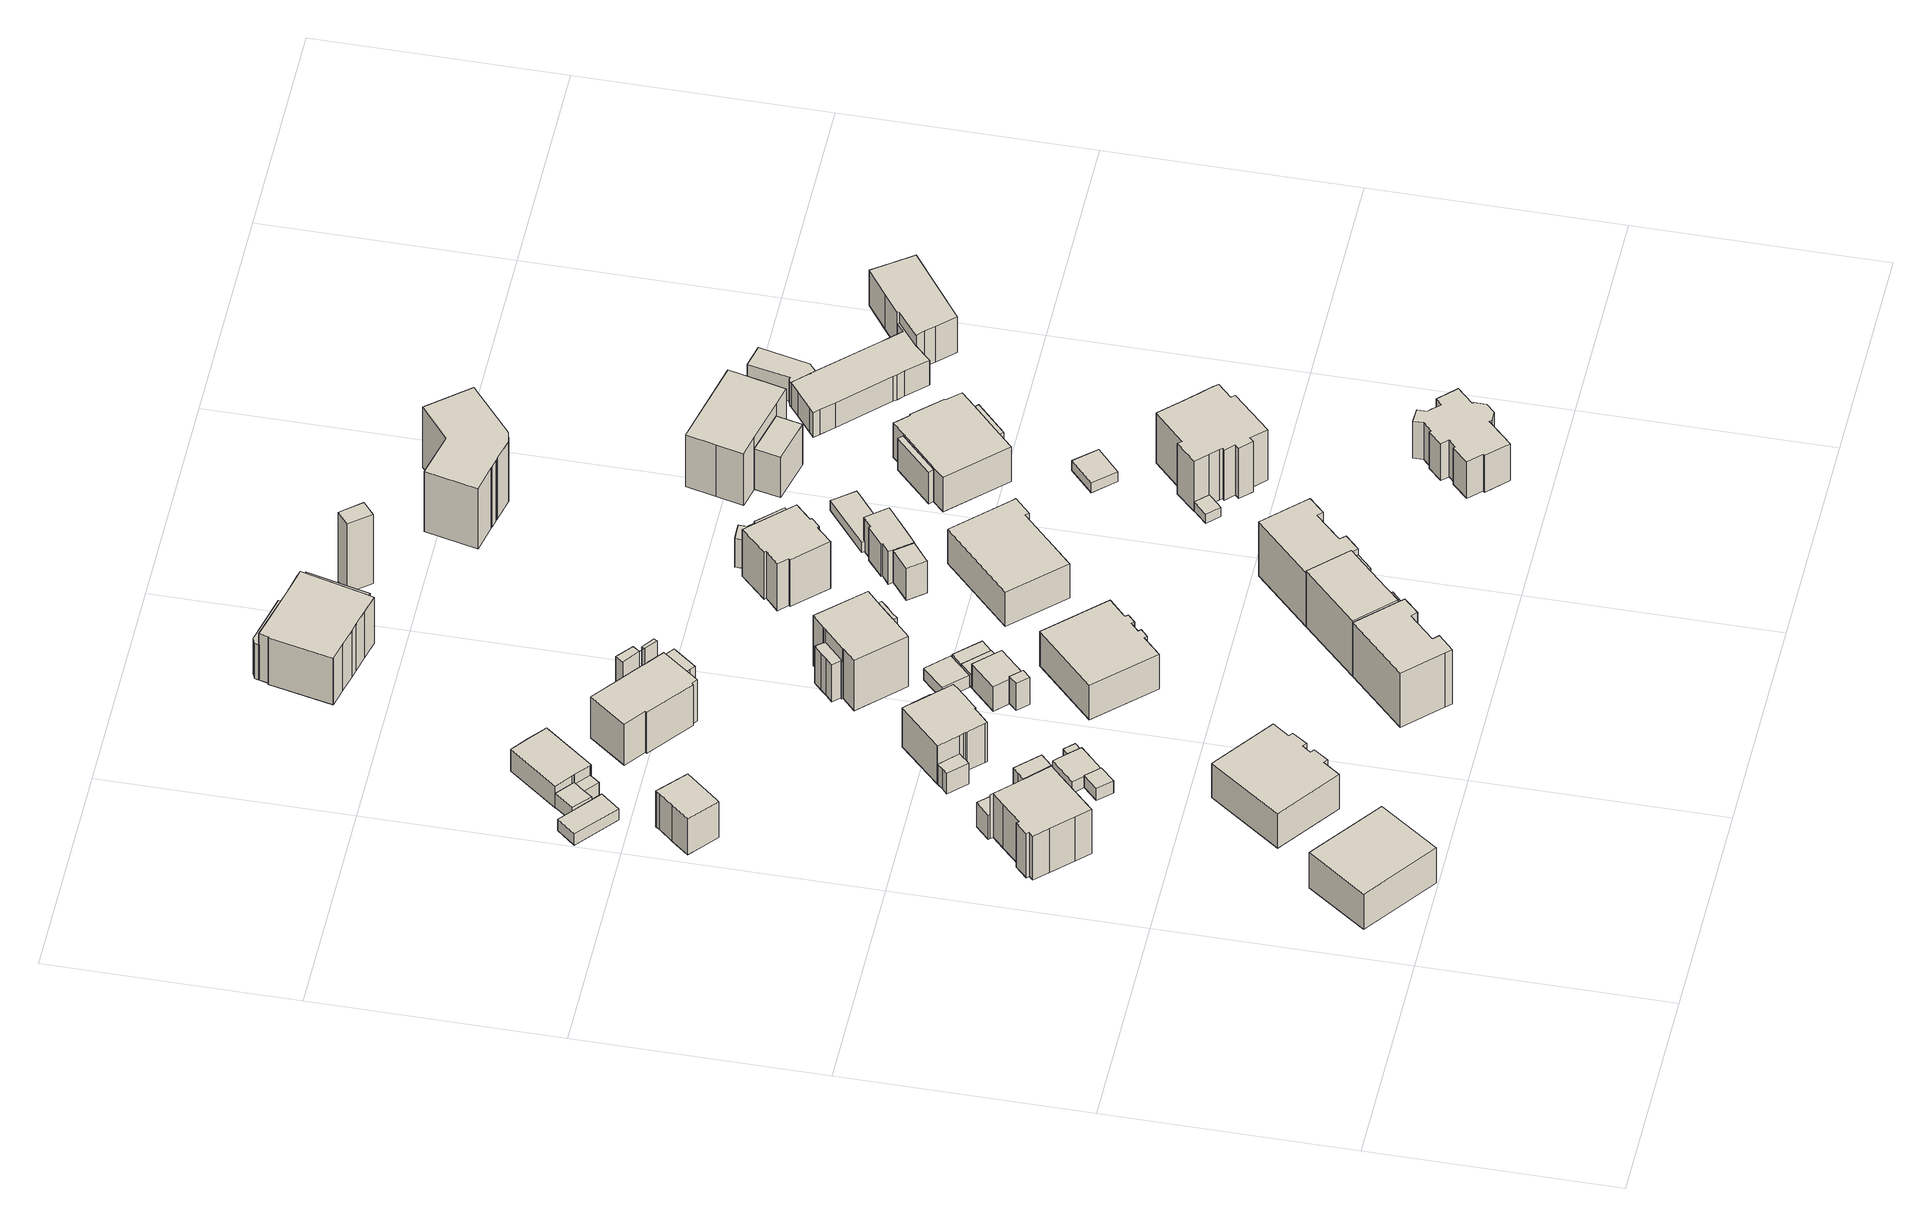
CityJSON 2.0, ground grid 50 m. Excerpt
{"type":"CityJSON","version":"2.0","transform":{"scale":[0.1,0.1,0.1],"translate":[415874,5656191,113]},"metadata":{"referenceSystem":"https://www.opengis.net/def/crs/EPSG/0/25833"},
"CityObjects":{
"building1":{"type":"Building","attributes":{"Dachtyp_tdc":"tdcCutTentRoof","Gemeindeschluessel":14612000,"Dachneigung":44.7,"QualitaetDacherkennung":74,"Geometrietyp2DReferenz":"3000","measuredHeight":11.44,"function":"31001_9998","roofType":"9999"},"geometry":[{"type":"Solid","lod":"1","boundaries":[[[[0,1,2,3]],[[4,5,6,7]],[[3,5,4,0]],[[2,6,5,3]],[[1,7,6,2]],[[0,4,7,1]]]]}]},
"building2":{"type":"Building","attributes":{"Gemeindeschluessel":14612000,"Geometrietyp2DReferenz":"3000","function":"31001_9998","roofType":"9999"},"children":["building2-1","building2-2","building2-3"]},
"building2-1":{"type":"BuildingPart","attributes":{"Dachtyp_tdc":"tdcHippedGableRoof","Dachneigung":36.61,"QualitaetDacherkennung":69,"Geometrietyp2DReferenz":"3000","measuredHeight":14.15,"roofType":"3300"},"parents":["building2"],"geometry":[{"type":"MultiSurface","lod":"1","boundaries":[[[8,9,10,11,12,13,14,15,16,17,18,19,18,20,21,22]],[[23,24,25,26,27,28,27,29,30,31,32,33,34,35,36,37]],[[22,24,23,8]],[[21,25,24,22]],[[20,26,25,21]],[[18,27,26,20]],[[19,28,27,18]],[[27,18,17,29]],[[16,30,29,17]],[[15,31,30,16]],[[14,32,31,15]],[[13,33,32,14]],[[12,34,33,13]],[[11,35,34,12]],[[10,36,35,11]],[[9,37,36,10]],[[8,23,37,9]]]}]},
"building2-2":{"type":"BuildingPart","attributes":{"Dachtyp_tdc":"tdcFreeFormRoof","Dachneigung":34.3,"QualitaetDacherkennung":7,"Geometrietyp2DReferenz":"3000","measuredHeight":8.38,"roofType":"5000"},"parents":["building2"],"geometry":[{"type":"MultiSurface","lod":"1","boundaries":[[[38,39,40,41,42,41,43,44]],[[45,46,47,48,49,48,50,51]],[[44,46,45,38]],[[43,47,46,44]],[[41,48,47,43]],[[42,49,48,41]],[[40,50,48,41]],[[39,51,50,40]],[[38,45,51,39]]]}]},
"building2-3":{"type":"BuildingPart","attributes":{"Dachtyp_tdc":"tdcHipAndGableRoof","Dachneigung":12.58,"QualitaetDacherkennung":31,"Geometrietyp2DReferenz":"3000","measuredHeight":12.04,"roofType":"5000"},"parents":["building2"],"geometry":[{"type":"Solid","lod":"1","boundaries":[[[[52,53,54,55,56,57]],[[49,58,59,60,31,61]],[[56,58,49,57]],[[55,59,58,56]],[[54,60,59,55]],[[53,31,60,54]],[[52,61,31,53]],[[57,49,61,52]]]]}]},
"building3":{"type":"Building","attributes":{"Dachtyp_tdc":"tdcCutTentRoof","Gemeindeschluessel":14612000,"Dachneigung":41.71,"QualitaetDacherkennung":53,"Geometrietyp2DReferenz":"3000","measuredHeight":11.57,"function":"31001_9998","roofType":"9999"},"geometry":[{"type":"Solid","lod":"1","boundaries":[[[[62,63,64,65,66,67,68,69,70,71,72,73]],[[74,75,76,77,78,79,80,81,82,83,84,85]],[[73,75,74,62]],[[72,76,75,73]],[[71,77,76,72]],[[70,78,77,71]],[[69,79,78,70]],[[68,80,79,69]],[[67,81,80,68]],[[66,82,81,67]],[[65,83,82,66]],[[64,84,83,65]],[[63,85,84,64]],[[62,74,85,63]]]]}]},
"building4":{"type":"Building","attributes":{"Dachtyp_tdc":"tdcHipRoof","Gemeindeschluessel":14612000,"Dachneigung":45.26,"QualitaetDacherkennung":66,"Geometrietyp2DReferenz":"3000","measuredHeight":11.13,"function":"31001_9998","roofType":"3200"},"geometry":[{"type":"Solid","lod":"1","boundaries":[[[[86,87,88,89,90,91,92]],[[93,94,95,96,97,98,99]],[[92,94,93,86]],[[91,95,94,92]],[[90,96,95,91]],[[89,97,96,90]],[[88,98,97,89]],[[87,99,98,88]],[[86,93,99,87]]]]}]},
"building5":{"type":"Building","attributes":{"Dachtyp_tdc":"tdcPolyFlatRoof","Gemeindeschluessel":14612000,"Dachneigung":0,"QualitaetDacherkennung":62,"Geometrietyp2DReferenz":"3000","measuredHeight":2.95,"function":"31001_9998","roofType":"1000"},"geometry":[{"type":"Solid","lod":"1","boundaries":[[[[100,101,102,103]],[[104,105,106,107]],[[103,105,104,100]],[[102,106,105,103]],[[101,107,106,102]],[[100,104,107,101]]]]}]},
"building6":{"type":"Building","attributes":{"Dachtyp_tdc":"tdcGableRoof","Gemeindeschluessel":14612000,"Dachneigung":47.18,"QualitaetDacherkennung":12,"Geometrietyp2DReferenz":"3000","measuredHeight":4.56,"function":"31001_9998","roofType":"3100"},"geometry":[{"type":"Solid","lod":"1","boundaries":[[[[108,109,110,111]],[[112,113,114,115]],[[111,113,112,108]],[[110,114,113,111]],[[109,115,114,110]],[[108,112,115,109]]]]}]},
"building7":{"type":"Building","attributes":{"Dachtyp_tdc":"tdcPolyFlatRoof","Gemeindeschluessel":14612000,"Dachneigung":0,"QualitaetDacherkennung":30,"Geometrietyp2DReferenz":"3000","measuredHeight":3.6,"function":"31001_9998","roofType":"1000"},"geometry":[{"type":"Solid","lod":"1","boundaries":[[[[116,117,118,119,120]],[[121,122,123,124,125]],[[120,122,121,116]],[[119,123,122,120]],[[118,124,123,119]],[[117,125,124,118]],[[116,121,125,117]]]]}]},
"building8":{"type":"Building","attributes":{"Dachtyp_tdc":"tdcPolyFlatRoof","Gemeindeschluessel":14612000,"Dachneigung":0,"QualitaetDacherkennung":67,"Geometrietyp2DReferenz":"3000","measuredHeight":2.93,"function":"31001_9998","roofType":"1000"},"geometry":[{"type":"Solid","lod":"1","boundaries":[[[[126,127,128,129,130,131]],[[132,133,134,135,136,137]],[[131,133,132,126]],[[130,134,133,131]],[[129,135,134,130]],[[128,136,135,129]],[[127,137,136,128]],[[126,132,137,127]]]]}]},
"building9":{"type":"Building","attributes":{"Dachtyp_tdc":"tdcPolyFlatRoof","Gemeindeschluessel":14612000,"Dachneigung":0,"QualitaetDacherkennung":37,"Geometrietyp2DReferenz":"3000","measuredHeight":2.14,"function":"31001_9998","roofType":"1000"},"geometry":[{"type":"Solid","lod":"1","boundaries":[[[[138,139,140,141]],[[136,142,143,137]],[[141,142,136,138]],[[140,143,142,141]],[[139,137,143,140]],[[138,136,137,139]]]]}]},
"building10":{"type":"Building","attributes":{"Gemeindeschluessel":14612000,"Geometrietyp2DReferenz":"3000","function":"31001_9998","roofType":"9999"},"children":["building10-1","building10-2","building10-3"]},
"building10-1":{"type":"BuildingPart","attributes":{"Dachtyp_tdc":"tdcFreeFormRoof","Dachneigung":39.85,"QualitaetDacherkennung":12,"Geometrietyp2DReferenz":"3000","measuredHeight":5.91,"roofType":"5000"},"parents":["building10"],"geometry":[{"type":"Solid","lod":"1","boundaries":[[[[144,145,146,147,148,149,150,151]],[[152,153,154,155,156,157,158,159]],[[151,153,152,144]],[[150,154,153,151]],[[149,155,154,150]],[[148,156,155,149]],[[147,157,156,148]],[[146,158,157,147]],[[145,159,158,146]],[[144,152,159,145]]]]}]},
"building10-2":{"type":"BuildingPart","attributes":{"Dachtyp_tdc":"tdcHipRoof","Dachneigung":38.76,"QualitaetDacherkennung":74,"Geometrietyp2DReferenz":"3000","measuredHeight":12.44,"roofType":"3200"},"parents":["building10"],"geometry":[{"type":"Solid","lod":"1","boundaries":[[[[160,161,162,163,164,165,166,167,168,169,170,171,172,173,174,175,176,177,178,179]],[[180,181,182,183,184,185,186,187,188,189,153,152,190,191,192,193,194,195,196,197]],[[179,181,180,160]],[[178,182,181,179]],[[177,183,182,178]],[[176,184,183,177]],[[175,185,184,176]],[[174,186,185,175]],[[173,187,186,174]],[[172,188,187,173]],[[171,189,188,172]],[[170,153,189,171]],[[169,152,153,170]],[[168,190,152,169]],[[167,191,190,168]],[[166,192,191,167]],[[165,193,192,166]],[[164,194,193,165]],[[163,195,194,164]],[[162,196,195,163]],[[161,197,196,162]],[[160,180,197,161]]]]}]},
"building10-3":{"type":"BuildingPart","attributes":{"Dachtyp_tdc":"tdcPolyFlatRoof","Dachneigung":35.02,"QualitaetDacherkennung":27,"Geometrietyp2DReferenz":"3000","measuredHeight":8.44,"roofType":"2100"},"parents":["building10"],"geometry":[{"type":"Solid","lod":"1","boundaries":[[[[198,199,200,201]],[[202,194,193,203]],[[201,194,202,198]],[[200,193,194,201]],[[199,203,193,200]],[[198,202,203,199]]]]}]},
"building11":{"type":"Building","attributes":{"Gemeindeschluessel":14612000,"Geometrietyp2DReferenz":"3000","function":"31001_9998","roofType":"9999"},"children":["building11-1","building11-2"]},
"building11-1":{"type":"BuildingPart","attributes":{"Dachtyp_tdc":"tdcGableRoof","Dachneigung":31.69,"QualitaetDacherkennung":71,"Geometrietyp2DReferenz":"3000","measuredHeight":6.93,"roofType":"3100"},"parents":["building11"],"geometry":[{"type":"Solid","lod":"1","boundaries":[[[[204,205,206,207,208,209,210,211,212]],[[213,214,215,216,217,218,219,220,221]],[[211,214,213,212]],[[210,215,214,211]],[[209,216,215,210]],[[208,217,216,209]],[[207,218,217,208]],[[206,219,218,207]],[[205,220,219,206]],[[204,221,220,205]],[[212,213,221,204]]]]}]},
"building11-2":{"type":"BuildingPart","attributes":{"Dachtyp_tdc":"tdcPolyFlatRoof","Dachneigung":28.25,"QualitaetDacherkennung":43,"Geometrietyp2DReferenz":"3000","measuredHeight":3.91,"roofType":"2100"},"parents":["building11"],"geometry":[{"type":"Solid","lod":"1","boundaries":[[[[222,223,224,225,226]],[[227,215,214,213,228]],[[226,215,227,222]],[[225,214,215,226]],[[224,213,214,225]],[[223,228,213,224]],[[222,227,228,223]]]]}]},
"building12":{"type":"Building","attributes":{"Dachtyp_tdc":"tdcFreeFormRoof","Gemeindeschluessel":14612000,"Dachneigung":34.33,"QualitaetDacherkennung":74,"Geometrietyp2DReferenz":"3000","measuredHeight":16.24,"function":"31001_9998","roofType":"5000"},"geometry":[{"type":"Solid","lod":"1","boundaries":[[[[229,230,231,232,233,234,235,236,237,238]],[[239,240,241,242,243,244,245,246,247,248]],[[238,240,239,229]],[[237,241,240,238]],[[236,242,241,237]],[[235,243,242,236]],[[234,244,243,235]],[[233,245,244,234]],[[232,246,245,233]],[[231,247,246,232]],[[230,248,247,231]],[[229,239,248,230]]]]}]},
"building13":{"type":"Building","attributes":{"Dachtyp_tdc":"tdcFreeFormRoof","Gemeindeschluessel":14612000,"Dachneigung":72.83,"QualitaetDacherkennung":16,"Geometrietyp2DReferenz":"3000","measuredHeight":8.91,"function":"31001_9998","roofType":"5000"},"geometry":[{"type":"Solid","lod":"1","boundaries":[[[[249,250,251,252]],[[253,254,255,256]],[[252,254,253,249]],[[251,255,254,252]],[[250,256,255,251]],[[249,253,256,250]]]]}]},
"building14":{"type":"Building","attributes":{"Gemeindeschluessel":14612000,"Geometrietyp2DReferenz":"3000","function":"31001_9998","roofType":"9999"},"children":["building14-1","building14-2","building14-3"]},
"building14-1":{"type":"BuildingPart","attributes":{"Dachtyp_tdc":"tdcHipAndGableRoof","Dachneigung":12.64,"QualitaetDacherkennung":21,"Geometrietyp2DReferenz":"3000","measuredHeight":11.76,"roofType":"5000"},"parents":["building14"],"geometry":[{"type":"Solid","lod":"1","boundaries":[[[[257,258,259,260,261,262,263,264,265,266,267,268,269]],[[270,271,272,273,274,275,276,277,278,279,280,281,282]],[[269,270,282,257]],[[268,271,270,269]],[[267,272,271,268]],[[266,273,272,267]],[[265,274,273,266]],[[264,275,274,265]],[[263,276,275,264]],[[262,277,276,263]],[[261,278,277,262]],[[260,279,278,261]],[[259,280,279,260]],[[258,281,280,259]],[[257,282,281,258]]]]}]},
"building14-2":{"type":"BuildingPart","attributes":{"Dachtyp_tdc":"tdcFreeFormRoof","Dachneigung":71.84,"QualitaetDacherkennung":17,"Geometrietyp2DReferenz":"3000","measuredHeight":11.76,"roofType":"5000"},"parents":["building14"],"geometry":[{"type":"Solid","lod":"1","boundaries":[[[[283,284,285,286,287]],[[288,289,290,273,272]],[[287,288,272,283]],[[286,289,288,287]],[[285,290,289,286]],[[284,273,290,285]],[[283,272,273,284]]]]}]},
"building14-3":{"type":"BuildingPart","attributes":{"Dachtyp_tdc":"tdcPolyFlatRoof","Dachneigung":25.34,"QualitaetDacherkennung":36,"Geometrietyp2DReferenz":"3000","measuredHeight":15.18,"roofType":"2100"},"parents":["building14"],"geometry":[{"type":"Solid","lod":"1","boundaries":[[[[291,292,293,294,295,292,291,296,297,298]],[[282,299,300,301,302,303,304,271,302,301]],[[297,299,282,298]],[[296,300,299,297]],[[291,301,300,296]],[[295,303,302,292]],[[294,304,303,295]],[[293,271,304,294]],[[271,293,292,302]],[[301,291,298,282]]]]}]},
"building15":{"type":"Building","attributes":{"Dachtyp_tdc":"tdcTentRoof","Gemeindeschluessel":14612000,"Dachneigung":32.31,"QualitaetDacherkennung":82,"Geometrietyp2DReferenz":"3000","measuredHeight":7.36,"function":"31001_9998","roofType":"3500"},"geometry":[{"type":"Solid","lod":"1","boundaries":[[[[305,306,307,308,309]],[[310,311,312,313,314]],[[309,311,310,305]],[[308,312,311,309]],[[307,313,312,308]],[[306,314,313,307]],[[305,310,314,306]]]]}]},
"building16":{"type":"Building","attributes":{"Dachtyp_tdc":"tdcCutTentRoof","Gemeindeschluessel":14612000,"Dachneigung":43.77,"QualitaetDacherkennung":66,"Geometrietyp2DReferenz":"3000","measuredHeight":11.61,"function":"31001_9998","roofType":"9999"},"geometry":[{"type":"Solid","lod":"1","boundaries":[[[[315,316,317,318,319,320,321,322,323,324,325,326]],[[327,328,329,330,331,332,333,334,335,336,337,338]],[[326,328,327,315]],[[325,329,328,326]],[[324,330,329,325]],[[323,331,330,324]],[[322,332,331,323]],[[321,333,332,322]],[[320,334,333,321]],[[319,335,334,320]],[[318,336,335,319]],[[317,337,336,318]],[[316,338,337,317]],[[315,327,338,316]]]]}]},
"building17":{"type":"Building","attributes":{"Dachtyp_tdc":"tdcPolyFlatRoof","Gemeindeschluessel":14612000,"Dachneigung":0,"QualitaetDacherkennung":79,"Geometrietyp2DReferenz":"3000","measuredHeight":3.17,"function":"31001_9998","roofType":"1000"},"geometry":[{"type":"Solid","lod":"1","boundaries":[[[[339,340,341,342]],[[343,344,345,346]],[[342,344,343,339]],[[341,345,344,342]],[[340,346,345,341]],[[339,343,346,340]]]]}]},
"building18":{"type":"Building","attributes":{"Dachtyp_tdc":"tdcPolyFlatRoof","Gemeindeschluessel":14612000,"Dachneigung":2.71,"QualitaetDacherkennung":65,"Geometrietyp2DReferenz":"3000","measuredHeight":3.4,"function":"31001_9998","roofType":"2100"},"geometry":[{"type":"Solid","lod":"1","boundaries":[[[[347,348,349,350]],[[310,351,352,311]],[[350,351,310,347]],[[349,352,351,350]],[[348,311,352,349]],[[347,310,311,348]]]]}]},
"building19":{"type":"Building","attributes":{"Gemeindeschluessel":14612000,"Geometrietyp2DReferenz":"3000","function":"31001_9998","roofType":"9999"},"children":["building19-1","building19-2","building19-3"]},
"building19-1":{"type":"BuildingPart","attributes":{"Dachtyp_tdc":"tdcCutTentRoof","Dachneigung":30.05,"QualitaetDacherkennung":60,"Geometrietyp2DReferenz":"3000","measuredHeight":14.42,"roofType":"9999"},"parents":["building19"],"geometry":[{"type":"Solid","lod":"1","boundaries":[[[[353,354,355,356,357,358,359,360,361,362,363,364,365]],[[366,367,368,369,370,371,372,373,374,375,376,377,378]],[[365,367,366,353]],[[364,368,367,365]],[[363,369,368,364]],[[362,370,369,363]],[[361,371,370,362]],[[360,372,371,361]],[[359,373,372,360]],[[358,374,373,359]],[[357,375,374,358]],[[356,376,375,357]],[[355,377,376,356]],[[354,378,377,355]],[[353,366,378,354]]]]}]},
"building19-2":{"type":"BuildingPart","attributes":{"Dachtyp_tdc":"tdcFreeFormRoof","Dachneigung":42.27,"QualitaetDacherkennung":11,"Geometrietyp2DReferenz":"3000","measuredHeight":10.2,"roofType":"5000"},"parents":["building19"],"geometry":[{"type":"Solid","lod":"1","boundaries":[[[[379,380,381,382,383,384,385,386,387,388]],[[389,367,366,390,378,391,392,393,394,395]],[[388,367,389,379]],[[387,366,367,388]],[[386,390,366,387]],[[385,378,390,386]],[[384,391,378,385]],[[383,392,391,384]],[[382,393,392,383]],[[381,394,393,382]],[[380,395,394,381]],[[379,389,395,380]]]]}]},
"building19-3":{"type":"BuildingPart","attributes":{"Dachtyp_tdc":"tdcPolyFlatRoof","Dachneigung":27.79,"QualitaetDacherkennung":39,"Geometrietyp2DReferenz":"3000","measuredHeight":12.91,"roofType":"2100"},"parents":["building19"],"geometry":[{"type":"Solid","lod":"1","boundaries":[[[[396,397,398,399,400,401,402]],[[403,404,405,406,374,373,372]],[[402,403,372,396]],[[401,404,403,402]],[[400,405,404,401]],[[399,406,405,400]],[[398,374,406,399]],[[397,373,374,398]],[[396,372,373,397]]]]}]},
"building20":{"type":"Building","attributes":{"Gemeindeschluessel":14612000,"Geometrietyp2DReferenz":"3000","function":"31001_9998","roofType":"9999"},"children":["building20-1","building20-2","building20-3"]},
"building20-1":{"type":"BuildingPart","attributes":{"Dachtyp_tdc":"tdcPolyFlatRoof","Dachneigung":0,"QualitaetDacherkennung":43,"Geometrietyp2DReferenz":"3000","measuredHeight":12.38,"roofType":"1000"},"parents":["building20"],"geometry":[{"type":"Solid","lod":"1","boundaries":[[[[407,408,409,410]],[[411,246,245,412]],[[410,246,411,407]],[[409,245,246,410]],[[408,412,245,409]],[[407,411,412,408]]]]}]},
"building20-2":{"type":"BuildingPart","attributes":{"Dachtyp_tdc":"tdcGableRoof","Dachneigung":35.33,"QualitaetDacherkennung":80,"Geometrietyp2DReferenz":"3000","measuredHeight":16.31,"roofType":"3100"},"parents":["building20"],"geometry":[{"type":"Solid","lod":"1","boundaries":[[[[413,414,415,416,417,418]],[[419,420,421,412,245,244]],[[418,420,419,413]],[[417,421,420,418]],[[416,412,421,417]],[[415,245,412,416]],[[414,244,245,415]],[[413,419,244,414]]]]}]},
"building20-3":{"type":"BuildingPart","attributes":{"Dachtyp_tdc":"tdcPolyFlatRoof","Dachneigung":26.91,"QualitaetDacherkennung":37,"Geometrietyp2DReferenz":"3000","measuredHeight":12.92,"roofType":"2100"},"parents":["building20"],"geometry":[{"type":"Solid","lod":"1","boundaries":[[[[422,423,424,425]],[[421,420,426,427]],[[425,420,421,422]],[[424,426,420,425]],[[423,427,426,424]],[[422,421,427,423]]]]}]},
"building21":{"type":"Building","attributes":{"Dachtyp_tdc":"tdcPolyFlatRoof","Gemeindeschluessel":14612000,"Dachneigung":0,"QualitaetDacherkennung":74,"Geometrietyp2DReferenz":"3000","measuredHeight":3.13,"function":"31001_9998","roofType":"1000"},"geometry":[{"type":"Solid","lod":"1","boundaries":[[[[428,429,430,431]],[[432,433,434,435]],[[431,433,432,428]],[[430,434,433,431]],[[429,435,434,430]],[[428,432,435,429]]]]}]},
"building22":{"type":"Building","attributes":{"Gemeindeschluessel":14612000,"Geometrietyp2DReferenz":"3000","function":"31001_9998","roofType":"9999"},"children":["building22-1","building22-2","building22-3"]},
"building22-1":{"type":"BuildingPart","attributes":{"Dachtyp_tdc":"tdcPolyFlatRoof","Dachneigung":2.74,"QualitaetDacherkennung":54,"Geometrietyp2DReferenz":"3000","measuredHeight":9.38,"roofType":"2100"},"parents":["building22"],"geometry":[{"type":"Solid","lod":"1","boundaries":[[[[436,437,438,439,440,441]],[[442,443,444,445,446,447]],[[441,443,442,436]],[[440,444,443,441]],[[439,445,444,440]],[[438,446,445,439]],[[437,447,446,438]],[[436,442,447,437]]]]}]},
"building22-2":{"type":"BuildingPart","attributes":{"Dachtyp_tdc":"tdcPolyFlatRoof","Dachneigung":17.46,"QualitaetDacherkennung":70,"Geometrietyp2DReferenz":"3000","measuredHeight":10.3,"roofType":"2100"},"parents":["building22"],"geometry":[{"type":"Solid","lod":"1","boundaries":[[[[448,449,450,451,452,453,454,455,456,457]],[[458,459,460,461,462,463,464,465,466,467]],[[457,459,458,448]],[[456,460,459,457]],[[455,461,460,456]],[[454,462,461,455]],[[453,463,462,454]],[[452,464,463,453]],[[451,465,464,452]],[[450,466,465,451]],[[449,467,466,450]],[[448,458,467,449]]]]}]},
"building22-3":{"type":"BuildingPart","attributes":{"Dachtyp_tdc":"tdcHipRoof","Dachneigung":19.83,"QualitaetDacherkennung":66,"Geometrietyp2DReferenz":"3000","measuredHeight":13.62,"roofType":"3200"},"parents":["building22"],"geometry":[{"type":"Solid","lod":"1","boundaries":[[[[468,469,470,471,472,473,474,475,476,477,478,479,480,481]],[[482,483,484,485,486,487,447,446,462,461,460,488,489,490]],[[481,483,482,468]],[[480,484,483,481]],[[479,485,484,480]],[[478,486,485,479]],[[477,487,486,478]],[[476,447,487,477]],[[475,446,447,476]],[[474,462,446,475]],[[473,461,462,474]],[[472,460,461,473]],[[471,488,460,472]],[[470,489,488,471]],[[469,490,489,470]],[[468,482,490,469]]]]}]},
"building23":{"type":"Building","attributes":{"Dachtyp_tdc":"tdcFreeFormRoof","Gemeindeschluessel":14612000,"Dachneigung":33.92,"QualitaetDacherkennung":72,"Geometrietyp2DReferenz":"3000","measuredHeight":16.3,"function":"31001_9998","roofType":"5000"},"geometry":[{"type":"Solid","lod":"1","boundaries":[[[[491,492,493,494,495,496,497,498,499,500]],[[501,502,503,504,505,426,420,419,506,507]],[[500,502,501,491]],[[499,503,502,500]],[[498,504,503,499]],[[497,505,504,498]],[[496,426,505,497]],[[495,420,426,496]],[[494,419,420,495]],[[493,506,419,494]],[[492,507,506,493]],[[491,501,507,492]]]]}]},
"building24":{"type":"Building","attributes":{"Dachtyp_tdc":"tdcCutTentRoof","Gemeindeschluessel":14612000,"Dachneigung":44.05,"QualitaetDacherkennung":68,"Geometrietyp2DReferenz":"3000","measuredHeight":11.59,"function":"31001_9998","roofType":"9999"},"geometry":[{"type":"Solid","lod":"1","boundaries":[[[[508,509,510,511,512,513,514]],[[515,516,517,518,519,520,521]],[[514,516,515,508]],[[513,517,516,514]],[[512,518,517,513]],[[511,519,518,512]],[[510,520,519,511]],[[509,521,520,510]],[[508,515,521,509]]]]}]},
"building25":{"type":"Building","attributes":{"Gemeindeschluessel":14612000,"Geometrietyp2DReferenz":"3000","function":"31001_9998","roofType":"9999"},"children":["building25-1","building25-2"]},
"building25-1":{"type":"BuildingPart","attributes":{"Dachtyp_tdc":"tdcHipAndGableRoof","Dachneigung":24.12,"QualitaetDacherkennung":41,"Geometrietyp2DReferenz":"3000","measuredHeight":8.86,"roofType":"5000"},"parents":["building25"],"geometry":[{"type":"Solid","lod":"1","boundaries":[[[[522,523,524,525,526,527]],[[528,529,530,531,532,533]],[[527,529,528,522]],[[526,530,529,527]],[[525,531,530,526]],[[524,532,531,525]],[[523,533,532,524]],[[522,528,533,523]]]]}]},
"building25-2":{"type":"BuildingPart","attributes":{"Dachtyp_tdc":"tdcPolyFlatRoof","Dachneigung":22.19,"QualitaetDacherkennung":58,"Geometrietyp2DReferenz":"3000","measuredHeight":9.67,"roofType":"2100"},"parents":["building25"],"geometry":[{"type":"Solid","lod":"1","boundaries":[[[[534,535,536,537,538,539,540,541,542,543,544,545]],[[532,546,547,548,549,550,551,552,553,554,555,528]],[[545,546,532,534]],[[544,547,546,545]],[[543,548,547,544]],[[542,549,548,543]],[[541,550,549,542]],[[540,551,550,541]],[[539,552,551,540]],[[538,553,552,539]],[[537,554,553,538]],[[536,555,554,537]],[[535,528,555,536]],[[534,532,528,535]]]]}]},
"building26":{"type":"Building","attributes":{"Gemeindeschluessel":14612000,"Geometrietyp2DReferenz":"3000","function":"31001_9998","roofType":"9999"},"children":["building26-1","building26-2"]},
"building26-1":{"type":"BuildingPart","attributes":{"Dachtyp_tdc":"tdcFreeFormRoof","Dachneigung":64.48,"QualitaetDacherkennung":24,"Geometrietyp2DReferenz":"3000","measuredHeight":14.44,"roofType":"5000"},"parents":["building26"],"geometry":[{"type":"Solid","lod":"1","boundaries":[[[[556,557,558,559,560,561,562,563,564,565,566,567,568,569,570,571,572,573,574]],[[575,576,577,578,579,580,581,582,583,584,585,586,587,588,589,590,591,592,593]],[[574,576,575,556]],[[573,577,576,574]],[[572,578,577,573]],[[571,579,578,572]],[[570,580,579,571]],[[569,581,580,570]],[[568,582,581,569]],[[567,583,582,568]],[[566,584,583,567]],[[565,585,584,566]],[[564,586,585,565]],[[563,587,586,564]],[[562,588,587,563]],[[561,589,588,562]],[[560,590,589,561]],[[559,591,590,560]],[[558,592,591,559]],[[557,593,592,558]],[[556,575,593,557]]]]}]},
"building26-2":{"type":"BuildingPart","attributes":{"Dachtyp_tdc":"tdcCutTentRoof","Dachneigung":35.02,"QualitaetDacherkennung":39,"Geometrietyp2DReferenz":"3000","measuredHeight":14.47,"roofType":"9999"},"parents":["building26"],"geometry":[{"type":"Solid","lod":"1","boundaries":[[[[594,595,596,597,598,599,600,601,602,603,604,605,606,607,608,609]],[[610,611,612,613,614,615,581,580,579,578,616,617,618,619,620,621]],[[609,611,610,594]],[[608,612,611,609]],[[607,613,612,608]],[[606,614,613,607]],[[605,615,614,606]],[[604,581,615,605]],[[603,580,581,604]],[[602,579,580,603]],[[601,578,579,602]],[[600,616,578,601]],[[599,617,616,600]],[[598,618,617,599]],[[597,619,618,598]],[[596,620,619,597]],[[595,621,620,596]],[[594,610,621,595]]]]}]},
"building27":{"type":"Building","attributes":{"Dachtyp_tdc":"tdcFreeFormRoof","Gemeindeschluessel":14612000,"Dachneigung":21.98,"QualitaetDacherkennung":5,"Geometrietyp2DReferenz":"3000","measuredHeight":18.29,"function":"31001_9998","roofType":"5000"},"geometry":[{"type":"Solid","lod":"1","boundaries":[[[[622,623,624,625]],[[626,627,628,629]],[[625,627,626,622]],[[624,628,627,625]],[[623,629,628,624]],[[622,626,629,623]]]]}]},
"building28":{"type":"Building","attributes":{"Dachtyp_tdc":"tdcFreeFormRoof","Gemeindeschluessel":14612000,"Dachneigung":41.73,"QualitaetDacherkennung":19,"Geometrietyp2DReferenz":"3000","measuredHeight":3.21,"function":"31001_9998","roofType":"5000"},"geometry":[{"type":"Solid","lod":"1","boundaries":[[[[630,631,632,633,634]],[[635,636,637,638,639]],[[634,636,635,630]],[[633,637,636,634]],[[632,638,637,633]],[[631,639,638,632]],[[630,635,639,631]]]]}]},
"building29":{"type":"Building","attributes":{"Dachtyp_tdc":"tdcGableRoof","Gemeindeschluessel":14612000,"Dachneigung":12.28,"QualitaetDacherkennung":15,"Geometrietyp2DReferenz":"3000","measuredHeight":4.09,"function":"31001_9998","roofType":"3100"},"geometry":[{"type":"Solid","lod":"1","boundaries":[[[[640,641,642,643,644,645,646,647]],[[648,649,650,651,652,653,654,655]],[[647,649,648,640]],[[646,650,649,647]],[[645,651,650,646]],[[644,652,651,645]],[[643,653,652,644]],[[642,654,653,643]],[[641,655,654,642]],[[640,648,655,641]]]]}]},
"building30":{"type":"Building","attributes":{"Dachtyp_tdc":"tdcFreeFormRoof","Gemeindeschluessel":14612000,"Dachneigung":16.65,"QualitaetDacherkennung":11,"Geometrietyp2DReferenz":"3000","measuredHeight":12.1,"function":"31001_9998","roofType":"5000"},"geometry":[{"type":"Solid","lod":"1","boundaries":[[[[656,657,658,659,660,661,662,663,664,665,666,667,668,669,670,671,672,673,674,675,676,677,678,679]],[[680,681,682,683,684,685,686,687,688,689,690,691,692,693,694,695,696,697,698,699,700,701,702,703]],[[679,681,680,656]],[[678,682,681,679]],[[677,683,682,678]],[[676,684,683,677]],[[675,685,684,676]],[[674,686,685,675]],[[673,687,686,674]],[[672,688,687,673]],[[671,689,688,672]],[[670,690,689,671]],[[669,691,690,670]],[[668,692,691,669]],[[667,693,692,668]],[[666,694,693,667]],[[665,695,694,666]],[[664,696,695,665]],[[663,697,696,664]],[[662,698,697,663]],[[661,699,698,662]],[[660,700,699,661]],[[659,701,700,660]],[[658,702,701,659]],[[657,703,702,658]],[[656,680,703,657]]]]}]},
"building31":{"type":"Building","attributes":{"Dachtyp_tdc":"tdcFreeFormRoof","Gemeindeschluessel":14612000,"Dachneigung":44.19,"QualitaetDacherkennung":42,"Geometrietyp2DReferenz":"3000","measuredHeight":17.14,"function":"31001_9998","roofType":"5000"},"geometry":[{"type":"Solid","lod":"1","boundaries":[[[[704,705,706,707,708,709,710,711,712,713,714,715,716,717,718,719,720,721,722]],[[723,724,725,726,727,728,729,730,731,732,733,734,735,736,737,738,739,740,741]],[[722,724,723,704]],[[721,725,724,722]],[[720,726,725,721]],[[719,727,726,720]],[[718,728,727,719]],[[717,729,728,718]],[[716,730,729,717]],[[715,731,730,716]],[[714,732,731,715]],[[713,733,732,714]],[[712,734,733,713]],[[711,735,734,712]],[[710,736,735,711]],[[709,737,736,710]],[[708,738,737,709]],[[707,739,738,708]],[[706,740,739,707]],[[705,741,740,706]],[[704,723,741,705]]]]}]},
"building32":{"type":"Building","attributes":{"Dachtyp_tdc":"tdcPolyFlatRoof","Gemeindeschluessel":14612000,"Dachneigung":3.34,"QualitaetDacherkennung":60,"Geometrietyp2DReferenz":"3000","measuredHeight":2.66,"function":"31001_9998","roofType":"2100"},"geometry":[{"type":"Solid","lod":"1","boundaries":[[[[742,743,744,745]],[[746,747,748,749]],[[745,747,746,742]],[[744,748,747,745]],[[743,749,748,744]],[[742,746,749,743]]]]}]},
"building33":{"type":"Building","attributes":{"Gemeindeschluessel":14612000,"Geometrietyp2DReferenz":"3000","function":"31001_9998","roofType":"9999"},"children":["building33-1","building33-2","building33-3"]},
"building33-1":{"type":"BuildingPart","attributes":{"Dachtyp_tdc":"tdcPolyFlatRoof","Dachneigung":0,"QualitaetDacherkennung":37,"Geometrietyp2DReferenz":"3000","measuredHeight":8.21,"roofType":"1000"},"parents":["building33"],"geometry":[{"type":"Solid","lod":"1","boundaries":[[[[750,751,752,753,754]],[[755,756,757,758,759]],[[754,756,755,750]],[[753,757,756,754]],[[752,758,757,753]],[[751,759,758,752]],[[750,755,759,751]]]]}]},
"building33-2":{"type":"BuildingPart","attributes":{"Dachtyp_tdc":"tdcGableRoof","Dachneigung":48.08,"QualitaetDacherkennung":5,"Geometrietyp2DReferenz":"3000","measuredHeight":13.34,"roofType":"3100"},"parents":["building33"],"geometry":[{"type":"Solid","lod":"1","boundaries":[[[[760,761,762,763]],[[764,765,766,767]],[[763,765,764,760]],[[762,766,765,763]],[[761,767,766,762]],[[760,764,767,761]]]]}]},
"building33-3":{"type":"BuildingPart","attributes":{"Dachtyp_tdc":"tdcCutTentRoof","Dachneigung":44.3,"QualitaetDacherkennung":72,"Geometrietyp2DReferenz":"3000","measuredHeight":11.39,"roofType":"9999"},"parents":["building33"],"geometry":[{"type":"Solid","lod":"1","boundaries":[[[[768,769,770,771,772,773,774,775,776,777,778,779,780]],[[757,781,782,783,784,785,786,764,767,787,788,759,758]],[[779,781,757,780]],[[778,782,781,779]],[[777,783,782,778]],[[776,784,783,777]],[[775,785,784,776]],[[774,786,785,775]],[[773,764,786,774]],[[772,767,764,773]],[[771,787,767,772]],[[770,788,787,771]],[[769,759,788,770]],[[768,758,759,769]],[[780,757,758,768]]]]}]},
"building34":{"type":"Building","attributes":{"Dachtyp_tdc":"tdcFreeFormRoof","Gemeindeschluessel":14612000,"Dachneigung":54.1,"QualitaetDacherkennung":8,"Geometrietyp2DReferenz":"3000","measuredHeight":19.42,"function":"31001_9998","roofType":"5000"},"geometry":[{"type":"Solid","lod":"1","boundaries":[[[[789,790,791,792,793,794,795,796,797,798,799,800]],[[801,802,803,804,805,806,807,808,809,810,811,812]],[[800,802,801,789]],[[799,803,802,800]],[[798,804,803,799]],[[797,805,804,798]],[[796,806,805,797]],[[795,807,806,796]],[[794,808,807,795]],[[793,809,808,794]],[[792,810,809,793]],[[791,811,810,792]],[[790,812,811,791]],[[789,801,812,790]]]]}]},
"building35":{"type":"Building","attributes":{"Dachtyp_tdc":"tdcPolyFlatRoof","Gemeindeschluessel":14612000,"Dachneigung":33.45,"QualitaetDacherkennung":22,"Geometrietyp2DReferenz":"3000","measuredHeight":10.2,"function":"31001_9998","roofType":"2100"},"geometry":[{"type":"Solid","lod":"1","boundaries":[[[[813,814,815,816]],[[817,818,819,820]],[[816,818,817,813]],[[815,819,818,816]],[[814,820,819,815]],[[813,817,820,814]]]]}]},
"building36":{"type":"Building","attributes":{"Gemeindeschluessel":14612000,"Geometrietyp2DReferenz":"3000","function":"31001_9998","roofType":"9999"},"children":["building36-1","building36-2"]},
"building36-1":{"type":"BuildingPart","attributes":{"Dachtyp_tdc":"tdcGableRoof","Dachneigung":67.73,"QualitaetDacherkennung":20,"Geometrietyp2DReferenz":"3000","measuredHeight":13.59,"roofType":"3100"},"parents":["building36"],"geometry":[{"type":"Solid","lod":"1","boundaries":[[[[821,822,823,824]],[[825,826,827,828]],[[824,826,825,821]],[[823,827,826,824]],[[822,828,827,823]],[[821,825,828,822]]]]}]},
"building36-2":{"type":"BuildingPart","attributes":{"Dachtyp_tdc":"tdcGableRoof","Dachneigung":17.95,"QualitaetDacherkennung":71,"Geometrietyp2DReferenz":"3000","measuredHeight":14.45,"roofType":"3100"},"parents":["building36"],"geometry":[{"type":"Solid","lod":"1","boundaries":[[[[829,830,831,832,833,834,835,836]],[[826,837,838,839,840,841,842,827]],[[836,826,827,829]],[[835,837,826,836]],[[834,838,837,835]],[[833,839,838,834]],[[832,840,839,833]],[[831,841,840,832]],[[830,842,841,831]],[[829,827,842,830]]]]}]},
"building37":{"type":"Building","attributes":{"Gemeindeschluessel":14612000,"Geometrietyp2DReferenz":"3000","function":"31001_9998","roofType":"9999"},"children":["building37-1","building37-2","building37-3"]},
"building37-1":{"type":"BuildingPart","attributes":{"Dachtyp_tdc":"tdcGableRoof","Dachneigung":42.56,"QualitaetDacherkennung":65,"Geometrietyp2DReferenz":"3000","measuredHeight":11.39,"roofType":"3100"},"parents":["building37"],"geometry":[{"type":"Solid","lod":"1","boundaries":[[[[843,844,845,846,847,848,849,850,851,852]],[[853,854,855,856,857,858,859,860,861,862]],[[852,853,862,843]],[[851,854,853,852]],[[850,855,854,851]],[[849,856,855,850]],[[848,857,856,849]],[[847,858,857,848]],[[846,859,858,847]],[[845,860,859,846]],[[844,861,860,845]],[[843,862,861,844]]]]}]},
"building37-2":{"type":"BuildingPart","attributes":{"Dachtyp_tdc":"tdcFreeFormRoof","Dachneigung":26.95,"QualitaetDacherkennung":67,"Geometrietyp2DReferenz":"3000","measuredHeight":6.8,"roofType":"5000"},"parents":["building37"],"geometry":[{"type":"Solid","lod":"1","boundaries":[[[[863,864,865,866,867,868,869,870,871]],[[872,873,874,875,876,877,878,879,880]],[[871,873,872,863]],[[870,874,873,871]],[[869,875,874,870]],[[868,876,875,869]],[[867,877,876,868]],[[866,878,877,867]],[[865,879,878,866]],[[864,880,879,865]],[[863,872,880,864]]]]}]},
"building37-3":{"type":"BuildingPart","attributes":{"Dachtyp_tdc":"tdcCutGableRoof","Dachneigung":3.55,"QualitaetDacherkennung":62,"Geometrietyp2DReferenz":"3000","measuredHeight":8.88,"roofType":"9999"},"parents":["building37"],"geometry":[{"type":"Solid","lod":"1","boundaries":[[[[881,882,883,884,885,886,887,888,889,890,891,892,893,894,895,896,897,898,899]],[[900,901,902,903,904,905,906,907,908,909,872,880,910,911,912,854,853,913,862]],[[899,901,900,881]],[[898,902,901,899]],[[897,903,902,898]],[[896,904,903,897]],[[895,905,904,896]],[[894,906,905,895]],[[893,907,906,894]],[[892,908,907,893]],[[891,909,908,892]],[[890,872,909,891]],[[889,880,872,890]],[[888,910,880,889]],[[887,911,910,888]],[[886,912,911,887]],[[885,854,912,886]],[[884,853,854,885]],[[883,913,853,884]],[[882,862,913,883]],[[881,900,862,882]]]]}]}
},
"vertices":[
[67,110,107],[214,2,107],[302,123,107],[155,231,107],[67,110,16],[155,231,16],[302,123,16],[214,2,16],
[83,751,124],[88,746,124],[79,738,124],[106,711,124],[144,671,124],[170,645,124],[241,715,124],[268,741,124],[242,767,124],[203,805,124],[176,832,124],[171,837,124],[151,808,124],[112,770,124],[107,775,124],[83,751,10],[107,775,10],[112,770,10],[151,808,10],[176,832,10],[171,837,10],[203,805,10],[242,767,10],[268,741,10],[241,715,10],[170,645,10],[144,671,10],[106,711,10],[79,738,10],[88,746,10],
[236,827,73],[197,868,73],[168,840,73],[208,800,73],[223,785,73],[220,812,73],[235,826,73],[236,827,10],[235,826,10],[220,812,10],[208,800,10],[223,785,10],[168,840,10],[197,868,10],
[232,776,125],[268,741,125],[292,764,125],[248,809,125],[235,797,125],[223,785,125],[235,797,10],[248,809,10],[292,764,10],[232,776,10],
[354,455,104],[247,309,104],[372,218,104],[397,252,104],[405,246,104],[427,276,104],[419,282,104],[432,299,104],[440,293,104],[462,324,104],[454,330,104],[479,364,104],[354,455,15],[479,364,15],[454,330,15],[462,324,15],[440,293,15],[432,299,15],[419,282,15],[427,276,15],[405,246,15],[397,252,15],[372,218,15],[247,309,15],
[83,1451,99],[77,1443,99],[51,1414,99],[22,1379,99],[78,1331,99],[83,1337,99],[139,1402,99],[83,1451,6],[139,1402,6],[83,1337,6],[78,1331,6],[22,1379,6],[51,1414,6],[77,1443,6],
[84,1522,38],[116,1560,38],[34,1627,38],[2,1589,38],[84,1522,9],[2,1589,9],[34,1627,9],[116,1560,9],
[309,664,41],[335,637,41],[365,666,41],[339,693,41],[309,664,10],[339,693,10],[365,666,10],[335,637,10],
[99,1576,44],[113,1595,44],[130,1615,44],[94,1644,44],[64,1605,44],[99,1576,8],[64,1605,8],[94,1644,8],[130,1615,8],[113,1595,8],
[365,666,38],[413,713,38],[394,733,38],[368,759,38],[320,712,38],[339,693,38],[365,666,9],[339,693,9],[320,712,9],[368,759,9],[394,733,9],[413,713,9],
[394,733,31],[413,713,31],[428,728,31],[410,747,31],[410,747,9],[428,728,9],
[294,961,61],[284,950,61],[273,940,61],[307,905,61],[315,912,61],[318,915,61],[320,918,61],[329,927,61],[294,961,8],[329,927,8],[320,918,8],[318,915,8],[315,912,8],[307,905,8],[273,940,8],[284,950,8],
[421,926,109],[450,955,109],[459,965,109],[457,967,109],[433,991,109],[403,1021,109],[387,1038,109],[379,1045,109],[295,962,109],[294,961,109],[329,927,109],[336,920,109],[339,917,109],[341,915,109],[369,886,109],[372,883,109],[393,903,109],[404,914,109],[406,912,109],[414,920,109],[421,926,8],[414,920,8],[406,912,8],[404,914,8],[393,903,8],[372,883,8],[369,886,8],[341,915,8],[339,917,8],[336,920,8],[295,962,8],[379,1045,8],[387,1038,8],[403,1021,8],[433,991,8],[457,967,8],[459,965,8],[450,955,8],
[448,1006,85],[418,1036,85],[403,1021,85],[433,991,85],[448,1006,8],[418,1036,8],
[163,1590,63],[242,1690,63],[206,1719,63],[173,1744,63],[94,1644,63],[127,1618,63],[130,1615,63],[130,1616,63],[160,1592,63],[160,1592,7],[130,1616,7],[130,1615,7],[127,1618,7],[94,1644,7],[173,1744,7],[206,1719,7],[242,1690,7],[163,1590,7],
[113,1595,39],[144,1571,39],[160,1592,39],[130,1616,39],[130,1615,39],[113,1595,7],[144,1571,7],
[705,109,157],[757,161,157],[768,150,157],[798,180,157],[788,191,157],[718,262,157],[603,149,157],[673,78,157],[684,67,157],[716,98,157],[705,109,17],[716,98,17],[684,67,17],[673,78,17],[603,149,17],[718,262,17],[788,191,17],[798,180,17],[768,150,17],[757,161,17],
[537,836,77],[553,852,77],[532,874,77],[516,858,77],[537,836,7],[516,858,7],[532,874,7],[553,852,7],
[349,1568,115],[287,1616,115],[228,1540,115],[269,1509,115],[267,1506,115],[356,1436,115],[359,1439,115],[370,1431,115],[378,1440,115],[392,1458,115],[429,1506,115],[416,1516,115],[370,1552,115],[370,1552,9],[416,1516,9],[429,1506,9],[392,1458,9],[378,1440,9],[370,1431,9],[359,1439,9],[356,1436,9],[267,1506,9],[269,1509,9],[228,1540,9],[287,1616,9],[349,1568,9],
[429,1506,108],[392,1458,108],[402,1451,108],[411,1443,108],[449,1491,108],[449,1491,9],[411,1443,9],[402,1451,9],
[382,1543,156],[391,1535,156],[416,1516,156],[420,1523,156],[395,1541,156],[392,1557,156],[360,1583,156],[349,1568,156],[360,1583,9],[392,1557,9],[382,1543,9],[391,1535,9],[395,1541,9],[420,1523,9],
[559,950,69],[507,899,69],[532,874,69],[553,852,69],[605,903,69],[559,950,6],[605,903,6],[553,852,6],[532,874,6],[507,899,6],
[640,838,97],[518,720,97],[624,609,97],[661,645,97],[666,640,97],[682,655,97],[677,660,97],[694,676,97],[699,671,97],[715,686,97],[710,692,97],[747,727,97],[640,838,8],[747,727,8],[710,692,8],[715,686,8],[699,671,8],[694,676,8],[677,660,8],[682,655,8],[666,640,8],[661,645,8],[624,609,8],[518,720,8],
[558,955,39],[602,999,39],[560,1041,39],[517,998,39],[558,955,8],[517,998,8],[560,1041,8],[602,999,8],
[559,950,40],[605,903,40],[630,928,40],[584,975,40],[584,975,6],[630,928,6],
[528,1221,137],[484,1179,137],[484,1178,137],[456,1152,137],[539,1066,137],[580,1105,137],[579,1105,137],[617,1141,137],[641,1163,137],[558,1250,137],[530,1223,137],[528,1225,137],[526,1223,137],[528,1221,7],[526,1223,7],[528,1225,7],[530,1223,7],[558,1250,7],[641,1163,7],[617,1141,7],[579,1105,7],[580,1105,7],[539,1066,7],[456,1152,7],[484,1178,7],[484,1179,7],
[513,1238,103],[497,1222,103],[486,1211,103],[471,1197,103],[484,1183,103],[482,1181,103],[484,1179,103],[486,1181,103],[528,1221,103],[526,1223,103],[513,1238,7],[486,1181,7],[482,1181,7],[484,1183,7],[471,1197,7],[486,1211,7],[497,1222,7],
[617,1141,133],[579,1105,133],[580,1105,133],[587,1097,133],[597,1108,133],[612,1122,133],[624,1134,133],[624,1134,7],[612,1122,7],[597,1108,7],[587,1097,7],
[828,209,141],[817,220,141],[788,191,141],[798,180,141],[828,209,17],[817,220,17],
[830,373,162],[718,262,162],[788,191,162],[817,220,162],[870,272,162],[900,302,162],[830,373,17],[900,302,17],[870,272,17],
[870,272,142],[880,261,142],[911,291,142],[900,302,142],[911,291,17],[880,261,17],
[630,928,39],[652,949,39],[606,997,39],[584,975,39],[630,928,7],[584,975,7],[606,997,7],[652,949,7],
[314,2256,103],[312,2248,103],[431,2219,103],[435,2236,103],[364,2253,103],[327,2262,103],[314,2256,12],[327,2262,12],[364,2253,12],[435,2236,12],[431,2219,12],[312,2248,12],
[481,2072,108],[513,2200,108],[508,2201,108],[510,2208,108],[476,2216,108],[475,2209,108],[474,2209,108],[489,2206,108],[455,2079,108],[469,2075,108],[481,2072,12],[469,2075,12],[455,2079,12],[489,2206,12],[474,2209,12],[475,2209,12],[476,2216,12],[510,2208,12],[508,2201,12],[513,2200,12],
[352,2081,132],[373,2076,132],[409,2068,132],[449,2058,132],[455,2079,132],[489,2206,132],[474,2209,132],[431,2219,132],[312,2248,132],[307,2228,132],[304,2229,132],[275,2100,132],[276,2099,132],[315,2090,132],[352,2081,12],[315,2090,12],[276,2099,12],[275,2100,12],[304,2229,12],[307,2228,12],[449,2058,12],[409,2068,12],[373,2076,12],
[1024,405,157],[1015,415,157],[945,486,157],[830,373,157],[900,302,157],[911,291,157],[940,320,157],[930,331,157],[983,384,157],[993,374,157],[1024,405,17],[993,374,17],[983,384,17],[930,331,17],[940,320,17],[945,486,17],[1015,415,17],
[874,1060,94],[731,922,94],[829,820,94],[940,927,94],[946,920,94],[979,952,94],[973,958,94],[874,1060,6],[973,958,6],[979,952,6],[946,920,6],[940,927,6],[829,820,6],[731,922,6],
[829,1114,91],[819,1127,91],[802,1148,91],[761,1115,91],[788,1081,91],[791,1084,91],[829,1114,8],[791,1084,8],[788,1081,8],[761,1115,8],[802,1148,8],[819,1127,8],
[802,1148,93],[829,1114,93],[852,1132,93],[909,1177,93],[906,1182,93],[875,1219,93],[871,1216,93],[854,1201,93],[851,1204,93],[813,1173,93],[815,1171,93],[796,1156,93],[796,1156,8],[815,1171,8],[813,1173,8],[851,1204,8],[854,1201,8],[871,1216,8],[875,1219,8],[906,1182,8],[909,1177,8],[852,1132,8],
[841,1310,86],[841,1323,86],[836,1328,86],[843,1334,86],[878,1369,86],[831,1417,86],[828,1415,86],[816,1427,86],[816,1444,86],[798,1444,86],[780,1443,86],[780,1427,86],[773,1419,86],[769,1415,86],[843,1339,86],[810,1307,86],[813,1304,86],[817,1300,86],[830,1300,86],[841,1310,12],[830,1300,12],[817,1300,12],[813,1304,12],[810,1307,12],[843,1339,12],[769,1415,12],[773,1419,12],[780,1427,12],[780,1443,12],[798,1444,12],[816,1444,12],[816,1427,12],[828,1415,12],[831,1417,12],[878,1369,12],[843,1334,12],[836,1328,12],[841,1323,12],
[700,1325,133],[698,1322,133],[760,1258,133],[763,1261,133],[792,1290,133],[795,1287,133],[797,1288,133],[813,1304,133],[810,1307,133],[843,1339,133],[769,1415,133],[763,1421,133],[759,1425,133],[707,1373,133],[711,1370,133],[682,1343,133],[700,1325,12],[682,1343,12],[711,1370,12],[707,1373,12],[759,1425,12],[763,1421,12],[797,1288,12],[795,1287,12],[792,1290,12],[763,1261,12],[760,1258,12],[698,1322,12],
[603,2091,192],[631,2114,192],[596,2156,192],[569,2133,192],[603,2091,13],[569,2133,13],[596,2156,13],[631,2114,13],
[1092,638,38],[1064,610,38],[1088,587,38],[1109,607,38],[1116,614,38],[1092,638,14],[1116,614,14],[1109,607,14],[1088,587,14],[1064,610,14],
[878,1216,35],[906,1182,35],[999,1257,35],[971,1292,35],[965,1300,35],[867,1221,35],[871,1216,35],[875,1219,35],[878,1216,9],[875,1219,9],[871,1216,9],[867,1221,9],[965,1300,9],[971,1292,9],[999,1257,9],[906,1182,9],
[1250,123,110],[1247,120,110],[1287,80,110],[1337,130,110],[1341,125,110],[1362,125,110],[1381,143,110],[1381,168,110],[1378,170,110],[1411,203,110],[1376,238,110],[1363,225,110],[1348,241,110],[1341,248,110],[1341,268,110],[1309,269,110],[1310,248,110],[1291,230,110],[1288,233,110],[1261,206,110],[1274,193,110],[1259,178,110],[1256,181,110],[1224,149,110],[1250,123,15],[1224,149,15],[1256,181,15],[1259,178,15],[1274,193,15],[1261,206,15],[1288,233,15],[1291,230,15],[1310,248,15],[1309,269,15],[1341,268,15],[1341,248,15],[1348,241,15],[1363,225,15],[1376,238,15],[1411,203,15],[1378,170,15],[1381,168,15],[1381,143,15],[1362,125,15],[1341,125,15],[1337,130,15],[1287,80,15],[1247,120,15],
[1150,572,143],[1142,564,143],[1165,541,143],[1173,549,143],[1201,521,143],[1279,598,143],[1272,605,143],[1301,634,143],[1293,643,143],[1268,667,143],[1243,692,143],[1204,732,143],[1140,670,143],[1132,678,143],[1092,638,143],[1116,614,143],[1132,598,143],[1136,593,143],[1132,589,143],[1150,572,13],[1132,589,13],[1136,593,13],[1132,598,13],[1116,614,13],[1092,638,13],[1132,678,13],[1140,670,13],[1204,732,13],[1243,692,13],[1268,667,13],[1293,643,13],[1301,634,13],[1272,605,13],[1279,598,13],[1201,521,13],[1173,549,13],[1165,541,13],[1142,564,13],
[1144,793,36],[1195,839,36],[1156,882,36],[1105,835,36],[1144,793,11],[1105,835,11],[1156,882,11],[1195,839,11],
[1020,1125,89],[1028,1118,89],[1028,1117,89],[1105,1191,89],[1097,1199,89],[1020,1125,7],[1097,1199,7],[1105,1191,7],[1028,1117,7],[1028,1118,7],
[1202,1076,94],[1139,1016,94],[1146,1009,94],[1209,1069,94],[1202,1076,7],[1209,1069,7],[1146,1009,7],[1139,1016,7],
[1028,1117,96],[1028,1118,96],[1005,1095,96],[1109,987,96],[1139,1016,96],[1202,1076,96],[1232,1105,96],[1207,1132,96],[1208,1134,96],[1156,1189,96],[1154,1187,96],[1128,1214,96],[1105,1191,96],[1128,1214,7],[1154,1187,7],[1156,1189,7],[1208,1134,7],[1207,1132,7],[1232,1105,7],[1109,987,7],[1005,1095,7],
[820,1900,166],[869,1889,166],[892,1894,166],[996,1980,166],[926,2063,166],[854,2004,166],[760,2026,166],[734,1919,166],[794,1906,166],[797,1905,166],[815,1901,166],[818,1900,166],[820,1900,10],[818,1900,10],[815,1901,10],[797,1905,10],[794,1906,10],[734,1919,10],[760,2026,10],[854,2004,10],[926,2063,10],[996,1980,10],[892,1894,10],[869,1889,10],
[1243,692,108],[1268,667,108],[1284,682,108],[1259,707,108],[1243,692,14],[1259,707,14],[1284,682,14],[1268,667,14],
[982,1397,111],[1076,1375,111],[1088,1427,111],[994,1450,111],[982,1397,7],[994,1450,7],[1088,1427,7],[1076,1375,7],
[1088,1427,141],[1132,1417,141],[1145,1471,141],[1160,1533,141],[976,1576,141],[961,1515,141],[948,1460,141],[994,1450,141],[948,1460,7],[961,1515,7],[976,1576,7],[1160,1533,7],[1145,1471,7],[1132,1417,7],
[1360,1218,100],[1374,1204,100],[1390,1187,100],[1423,1153,100],[1568,1260,100],[1539,1300,100],[1512,1337,100],[1455,1295,100],[1412,1264,100],[1415,1261,100],[1415,1261,8],[1412,1264,8],[1455,1295,8],[1512,1337,8],[1539,1300,8],[1568,1260,8],[1423,1153,8],[1390,1187,8],[1374,1204,8],[1360,1218,8],
[1220,1426,70],[1259,1387,70],[1277,1402,70],[1301,1504,70],[1253,1515,70],[1234,1430,70],[1230,1431,70],[1228,1430,70],[1224,1429,70],[1220,1426,8],[1224,1429,8],[1228,1430,8],[1230,1431,8],[1234,1430,8],[1253,1515,8],[1301,1504,8],[1277,1402,8],[1259,1387,8],
[1339,1197,72],[1360,1218,72],[1374,1228,72],[1415,1261,72],[1412,1264,72],[1393,1249,72],[1369,1273,72],[1360,1283,72],[1259,1387,72],[1220,1426,72],[1198,1408,72],[1161,1379,72],[1149,1370,72],[1160,1359,72],[1183,1334,72],[1273,1243,72],[1278,1237,72],[1291,1225,72],[1328,1186,72],[1339,1197,8],[1328,1186,8],[1291,1225,8],[1278,1237,8],[1273,1243,8],[1183,1334,8],[1160,1359,8],[1149,1370,8],[1161,1379,8],[1198,1408,8],[1360,1283,8],[1369,1273,8],[1393,1249,8],[1374,1228,8]
]}
